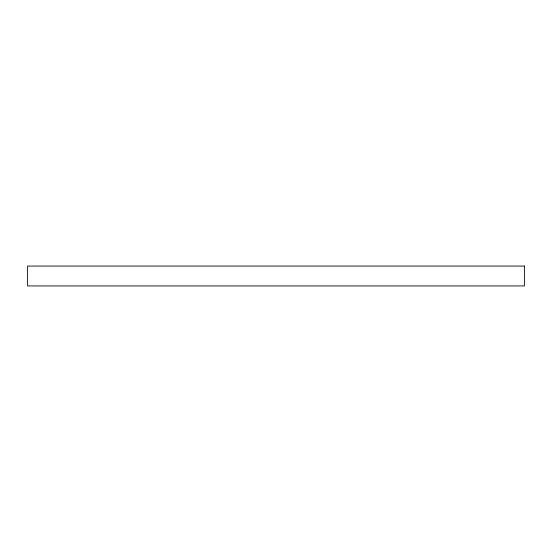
<?xml version="1.0" encoding="UTF-8"?>
<svg xmlns="http://www.w3.org/2000/svg" width="552" height="552" viewBox="0 0 552 552"><rect width="100%" height="100%" fill="white"/><g stroke="black" fill="none" stroke-linecap="round" stroke-linejoin="round"><path stroke-width="0.83" d="M524.4 266.064L27.6 266.064L27.6 285.936L524.4 285.936L524.4 266.064"/></g></svg>
